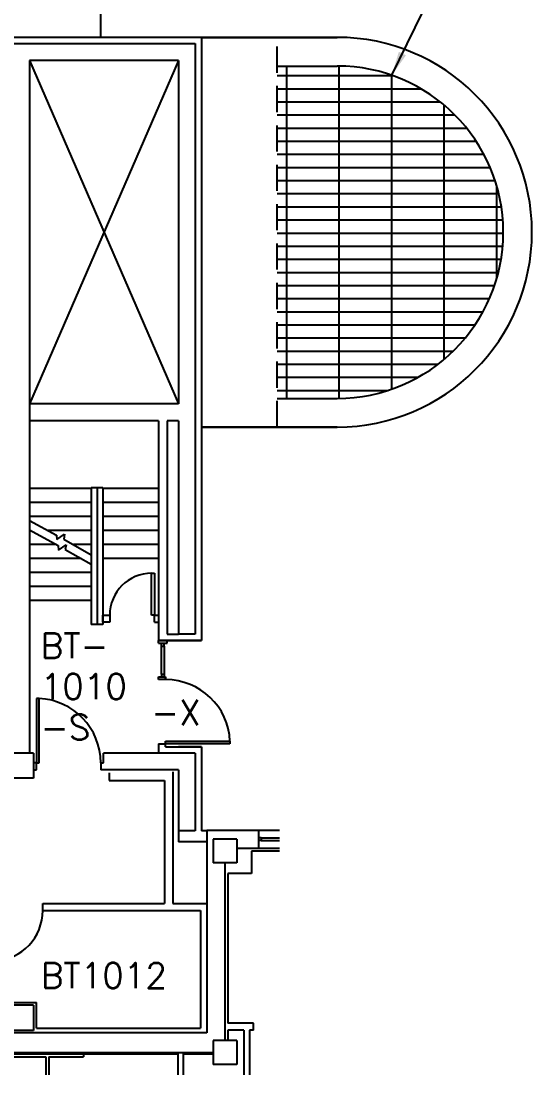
# Model space of a CAD drawing. Extents: x 2808 to 7225, y 18128 to 20366.
# Drawn here: x 6860 to 7225, y 19095 to 19848 of the extents above; entities that cross this region are included whole.
import ezdxf

# ---------------------------------------------------------------- set-up
doc = ezdxf.new("R2010")
doc.units = 0
doc.header["$MEASUREMENT"] = 0
doc.linetypes.add('HIDDEN', pattern=[0.375, 0.25, -0.125])
doc.layers.get('0').update_dxf_attribs({"linetype": 'CONTINUOUS'})
for name, color, linetype in [('ARDOOR', 7, 'CONTINUOUS'), ('ARDOORNO', 4, 'CONTINUOUS'), ('ARROOMNO', 4, 'CONTINUOUS'), ('ARWALL', 7, 'CONTINUOUS'), ('COL', 14, 'CONTINUOUS'), ('EXDOOR', 8, 'CONTINUOUS'), ('EXWALL', 8, 'CONTINUOUS'), ('EXWINDOW', 8, 'CONTINUOUS'), ('TXT', 4, 'CONTINUOUS')]:
    doc.layers.add(name, color=color, linetype=linetype)
doc.styles.add('ROMANS', font='romans.shx', dxfattribs={"height": 18})
doc.dimstyles.get("Standard").update_dxf_attribs({"dimtxt": 0.18, "dimasz": 0.18, "dimexe": 0.18, "dimexo": 0.0625, "dimgap": 0.09, "dimtad": 0, "dimtih": 1, "dimtoh": 1, "dimdec": 4, "dimzin": 0, "dimtxsty": 'STANDARD', "dimcen": 0.09, "dimazin": 3, "dimtfac": 1, "dimtdec": 4, "dimtofl": 0, "dimtmove": 0, "dimatfit": 3, "dimtolj": 1, "dimtzin": 0})

# ---------------------------------------------------------------- blocks, each defined once
blk = doc.blocks.new('COL2')
for p, q in [((-0.5, -0.5), (-0.5, 0.5)), ((-0.5, 0.5), (0.5, 0.5)), ((0.5, -0.5), (0.5, 0.5)), ((-0.5, -0.5), (0.5, -0.5))]:
    blk.add_line(p, q)
blk = doc.blocks.new('A$C326D558C')
at = {"layer": 'ARDOOR'}
for p, q in [((0, 0), (0, 36)), ((0, 36), (2, 36)), ((2, 36), (2, 0)), ((2, 0), (0, 0))]:
    blk.add_line(p, q, dxfattribs=at)
blk.add_arc((0, 35.94), 36, 273.18467, 0.08848, dxfattribs=at)
blk = doc.blocks.new('A$C42BC5D24')
at = {"layer": 'ARDOOR'}
for p, q in [((30, 30), (32, 30)), ((30, 0), (30, 30)), ((32, 30), (32, 0)), ((32, 0), (30, 0))]:
    blk.add_line(p, q, dxfattribs=at)
blk.add_arc((30, 0), 30, 90, 180, dxfattribs=at)
blk = doc.blocks.new('A$C38814D16')
at = {"layer": 'EXDOOR'}
for p, q in [((0, 2), (46, 2)), ((0, 0), (0, 2)), ((46, 0), (0, 0)), ((46, 2), (46, 0))]:
    blk.add_line(p, q, dxfattribs=at)
blk.add_arc((0.04, 0), 46, 2.49188, 90.05418, dxfattribs=at)
blk = doc.blocks.new('A$C6806671C')
at = {"layer": 'EXDOOR'}
for p, q in [((2, 46), (0, 46)), ((0, 46), (0, 0)), ((2, 0), (2, 46)), ((0, 0), (2, 0))]:
    blk.add_line(p, q, dxfattribs=at)
blk.add_arc((0, 0.04), 46, 359.94582, 87.50812, dxfattribs=at)

msp = doc.modelspace()

# ---------------------------------------------------------------- hatches: boundary and pattern name
at = {"layer": 'EXWALL'}
h = msp.add_hatch(dxfattribs=at)
h.set_pattern_fill('GRATE', color=256, scale=300, style=0)
h.paths.add_polyline_path([(7085.97, 19816.21), (7042.97, 19816.21), (7042.97, 19578.71), (7085.97, 19578.71, 1)])

# ---------------------------------------------------------------- linework, layer by layer
at = {"layer": 'ARWALL'}
for p, q in [((6922.97, 19311.21), (6922.97, 19305.71)), ((6968.47, 19311.71), (6968.47, 19217.71)), ((6922.97, 19305.71), (6962.47, 19305.71)), ((6962.47, 19305.71), (6962.47, 19217.71)), ((7024.72, 19255.21), (7024.72, 19239.21)), ((7044.62, 19255.21), (7024.72, 19255.21)), ((7024.72, 19239.21), (7007.72, 19239.21)), ((7007.72, 19239.21), (7007.72, 19132.21)), ((6875.47, 19217.71), (6962.47, 19217.71)), ((6875.47, 19212.71), (6875.47, 19217.71)), ((6968.47, 19217.71), (6992.72, 19217.71)), ((6875.47, 19212.71), (6988.22, 19212.71)), ((6988.22, 19212.71), (6988.22, 19128.71)), ((6834.47, 19146.96), (6870.97, 19146.96)), ((6870.97, 19128.71), (6870.97, 19146.96)), ((7026.22, 19132.21), (7007.72, 19132.21)), ((7026.22, 19127.21), (7026.22, 19132.21)), ((6870.97, 19128.71), (6988.22, 19128.71)), ((7019.22, 19127.21), (7007.72, 19127.21)), ((7007.72, 19127.21), (7007.72, 19119.71)), ((7019.22, 19127.21), (7019.22, 19095.21)), ((7023.22, 19127.21), (7023.22, 19095.3)), ((7026.22, 19127.21), (7023.22, 19127.21)), ((6785.22, 19110.21), (6972.22, 19110.21)), ((6852.72, 19108.21), (6877.72, 19108.21)), ((6877.72, 19108.21), (6877.72, 19095.3)), ((6879.72, 19108.21), (6904.72, 19108.21)), ((6879.72, 19108.21), (6879.72, 19095.3)), ((6904.72, 19110.21), (6904.72, 19108.21)), ((6972.22, 19095.3), (6972.22, 19110.21)), ((6976.22, 19095.21), (6976.22, 19110.21)), ((6976.22, 19110.21), (6997.22, 19110.21))]:
    msp.add_line(p, q, dxfattribs=at)
at = {"layer": 'EXDOOR'}
msp.add_line((6958.34, 19331.71), (6963.34, 19331.71), dxfattribs=at)
at = {"layer": 'EXWALL', "linetype": 'HIDDEN', "ltscale": 150}
msp.add_line((6916.97, 19836.71), (6916.97, 19937.71), dxfattribs=at)
at = {"layer": 'EXWALL', "linetype": 'CONTINUOUS'}
for p, q in [((6988.97, 19836.71), (6792.47, 19836.71)), ((6853.97, 19832.21), (6984.47, 19832.21)), ((6988.97, 19836.71), (7085.97, 19836.71)), ((7085.97, 19836.71), (6988.97, 19836.71)), ((6972.47, 19820.21), (6865.97, 19820.21)), ((7042.97, 19816.21), (7085.97, 19816.21)), ((6972.47, 19574.71), (6865.97, 19574.71)), ((7042.97, 19578.71), (7085.97, 19578.71)), ((6958.34, 19562.71), (6865.97, 19562.71)), ((6972.47, 19562.71), (6964.34, 19562.71)), ((6988.97, 19558.21), (7085.97, 19558.21)), ((7085.97, 19558.21), (6988.97, 19558.21)), ((6918.34, 19514.71), (6909.97, 19514.71)), ((6918.34, 19417.21), (6909.97, 19417.21)), ((6964.34, 19410.21), (6972.47, 19410.21)), ((6984.47, 19410.21), (6972.47, 19410.21)), ((6958.34, 19405.71), (6988.97, 19405.71)), ((6988.97, 19405.71), (6958.34, 19405.71)), ((6958.34, 19331.71), (6958.34, 19325.21)), ((6963.34, 19329.71), (6988.97, 19329.71)), ((6988.97, 19329.71), (6972.47, 19329.71)), ((6988.97, 19329.71), (6972.47, 19329.71)), ((6984.47, 19325.21), (6918.89, 19325.21)), ((6972.47, 19313.21), (6916.89, 19313.21)), ((6984.47, 19269.71), (6972.47, 19269.71)), ((6984.47, 19269.71), (6972.47, 19269.71)), ((6992.72, 19269.71), (6988.97, 19269.71)), ((6992.72, 19269.71), (6988.97, 19269.71)), ((6992.72, 19261.71), (6972.47, 19261.71)), ((6992.72, 19261.71), (6972.47, 19261.71)), ((6992.72, 19125.21), (6032.72, 19125.21))]:
    msp.add_line(p, q, dxfattribs=at)
at = {"layer": 'EXWALL'}
for p, q in [((6984.47, 19832.21), (6984.47, 19410.21)), ((6988.97, 19836.71), (6988.97, 19558.21)), ((6865.97, 19820.21), (6972.47, 19574.71)), ((6865.97, 19820.21), (6865.97, 19325.21)), ((6865.97, 19816.21), (6865.97, 19574.71)), ((6972.47, 19820.21), (6972.47, 19574.71)), ((6865.97, 19562.71), (6865.97, 19325.21)), ((6958.34, 19562.71), (6958.34, 19405.71)), ((6964.34, 19562.71), (6964.34, 19410.21)), ((6972.47, 19562.71), (6972.47, 19410.21)), ((6988.97, 19558.21), (6988.97, 19405.71)), ((6909.97, 19514.21), (6865.97, 19514.21)), ((6914.34, 19514.71), (6909.97, 19514.71)), ((6909.97, 19514.71), (6909.97, 19417.21)), ((6918.34, 19514.71), (6914.34, 19514.71)), ((6914.34, 19514.71), (6914.34, 19417.21)), ((6918.34, 19514.71), (6918.34, 19417.21)), ((6958.34, 19514.21), (6918.34, 19514.21)), ((6909.97, 19504.21), (6865.97, 19504.21)), ((6958.34, 19504.21), (6918.34, 19504.21)), ((6909.97, 19494.21), (6865.97, 19494.21)), ((6865.97, 19491.5), (6885.28, 19480.92)), ((6958.34, 19494.21), (6918.34, 19494.21)), ((6865.97, 19484.66), (6886.41, 19473.47)), ((6909.97, 19484.21), (6879.29, 19484.21)), ((6958.34, 19484.21), (6918.34, 19484.21)), ((6885.28, 19480.92), (6885.59, 19477.74)), ((6885.59, 19477.74), (6891.04, 19481.6)), ((6891.04, 19481.6), (6890.46, 19478.09)), ((6890.46, 19478.09), (6909.97, 19466.94)), ((6885.06, 19474.21), (6865.97, 19474.21)), ((6886.41, 19473.47), (6886.71, 19470.28)), ((6886.71, 19470.28), (6892.17, 19474.14)), ((6892.17, 19474.14), (6891.59, 19470.63)), ((6891.59, 19470.63), (6909.97, 19460.15)), ((6909.97, 19474.21), (6897.55, 19474.21)), ((6958.34, 19474.21), (6918.34, 19474.21)), ((6902.83, 19464.21), (6865.97, 19464.21)), ((6958.34, 19464.21), (6918.34, 19464.21)), ((6909.97, 19454.21), (6865.97, 19454.21)), ((6909.97, 19444.21), (6865.97, 19444.21)), ((6909.97, 19434.21), (6865.97, 19434.21)), ((6918.34, 19423.71), (6923.34, 19423.71)), ((6918.34, 19418.71), (6918.34, 19423.71)), ((6923.34, 19423.71), (6923.34, 19418.71)), ((6955.34, 19423.71), (6958.34, 19423.71)), ((6955.34, 19418.71), (6955.34, 19423.71)), ((6923.34, 19418.71), (6918.34, 19418.71)), ((6955.34, 19418.71), (6958.34, 19418.71)), ((6958.34, 19403.71), (6958.34, 19405.71)), ((6964.34, 19403.71), (6964.34, 19405.71)), ((6958.34, 19377.71), (6958.34, 19379.71)), ((6963.34, 19377.71), (6963.34, 19379.71)), ((6963.34, 19379.71), (6963.34, 19377.71)), ((6963.34, 19377.71), (6958.34, 19377.71)), ((6958.34, 19329.71), (6958.34, 19325.21)), ((6963.34, 19329.71), (6963.34, 19331.71)), ((6988.97, 19329.71), (6988.97, 19269.71)), ((6988.97, 19329.71), (6988.97, 19269.71)), ((6870.89, 19318.21), (6868.97, 19318.21)), ((6870.89, 19313.21), (6870.89, 19318.21)), ((6916.89, 19318.21), (6918.89, 19318.21)), ((6916.89, 19318.21), (6916.89, 19313.21)), ((6918.89, 19318.21), (6918.89, 19325.21)), ((6918.89, 19318.21), (6918.89, 19318.21)), ((6984.47, 19325.21), (6984.47, 19269.71)), ((6984.47, 19325.21), (6984.47, 19269.71)), ((6868.97, 19313.21), (6870.89, 19313.21)), ((6972.47, 19313.21), (6972.47, 19261.71)), ((6992.72, 19270.21), (7044.62, 19270.21)), ((6992.72, 19270.21), (6992.72, 19269.71)), ((6992.72, 19270.21), (6992.72, 19269.71)), ((6992.72, 19269.71), (6992.72, 19261.71)), ((6992.72, 19269.71), (6992.72, 19261.71)), ((6992.72, 19261.71), (6992.72, 19125.21)), ((6992.72, 19261.71), (6992.72, 19125.21)), ((7014.22, 19257.21), (7044.62, 19257.21)), ((7005.72, 19246.71), (7005.72, 19119.71)), ((7005.72, 19246.71), (7005.72, 19119.71)), ((6774.22, 19111.21), (6997.22, 19111.21))]:
    msp.add_line(p, q, dxfattribs=at)
at = {"layer": 'EXWALL', "linetype": 'HIDDEN', "ltscale": 75}
msp.add_line((7042.97, 19558.21), (7042.97, 19836.71), dxfattribs=at)
at = {"layer": 'EXWALL'}
msp.add_lwpolyline([(6972.47, 19820.21), (6865.97, 19574.71)], dxfattribs=at)
at = {"layer": 'EXWALL', "linetype": 'CONTINUOUS'}
for radius in [139.25, 118.75]:
    msp.add_arc((7085.97, 19697.46), radius, 270, 90, dxfattribs=at)
at = {"layer": 'EXWINDOW'}
for p, q in [((6958.34, 19403.71), (6964.34, 19403.71)), ((6960.34, 19401.71), (6960.34, 19403.71)), ((6960.34, 19401.71), (6962.34, 19401.71)), ((6960.34, 19381.71), (6960.34, 19401.71)), ((6962.34, 19401.71), (6962.34, 19403.71)), ((6962.34, 19401.71), (6962.34, 19381.71)), ((6958.34, 19379.71), (6963.34, 19379.71)), ((6960.34, 19381.71), (6960.34, 19379.71)), ((6960.34, 19381.71), (6962.34, 19381.71)), ((6962.34, 19381.71), (6962.34, 19379.71)), ((7029.72, 19270.21), (7029.72, 19257.21)), ((7031.72, 19264.71), (7029.72, 19264.71)), ((7031.72, 19262.71), (7029.72, 19262.71)), ((7031.72, 19264.71), (7031.72, 19262.71)), ((7031.72, 19264.71), (7044.62, 19264.71)), ((7031.72, 19262.71), (7044.62, 19262.71))]:
    msp.add_line(p, q, dxfattribs=at)

# ---------------------------------------------------------------- block references
at = {"layer": 'ARDOOR'}
for name, p in [('A$C42BC5D24', (6923.34, 19423.71)), ('A$C326D558C', (6839.47, 19176.71))]:
    msp.add_blockref(name, p, dxfattribs=at)
at = {"layer": 'COL', "rotation": 180}
for p, xscale, yscale, zscale in [((6859.97, 19316.21), 18, 18, 18), ((7005.72, 19255.21), 17, 17, 16), ((6859.97, 19135.96), 18, 18, 18), ((7005.72, 19111.21), 17, 17, 16)]:
    msp.add_blockref('COL2', p, dxfattribs=dict(at, xscale=xscale, yscale=yscale, zscale=zscale))
at = {"layer": 'EXDOOR'}
for name, p in [('A$C38814D16', (6963.34, 19331.71)), ('A$C6806671C', (6870.89, 19318.21))]:
    msp.add_blockref(name, p, dxfattribs=at)

# ---------------------------------------------------------------- texts
at = {"layer": 'ARDOORNO', "style": 'ROMANS'}
msp.add_text('-X', height=18, dxfattribs=at).set_placement((6952.93, 19345.21))
at = {"layer": 'ARROOMNO', "style": 'ROMANS'}
for s, p in [('BT-', (6873.97, 19392.97)), ('1010', (6873.97, 19363.83)), ('-S', (6873.97, 19334.69)), ('BT1012', (6874.01, 19157.27))]:
    msp.add_text(s, height=18, dxfattribs=at).set_placement(p)

# ---------------------------------------------------------------- leaders
at = {"layer": 'TXT'}
msp.add_leader([(7125, 19809.61), (7159.74, 19880.66), (7159.74, 19941.1)], dimstyle='STANDARD', override={"dimscale": 96, "dimgap": 0.09, "dimtad": 0}, dxfattribs=at)

doc.saveas('drawing.dxf')
